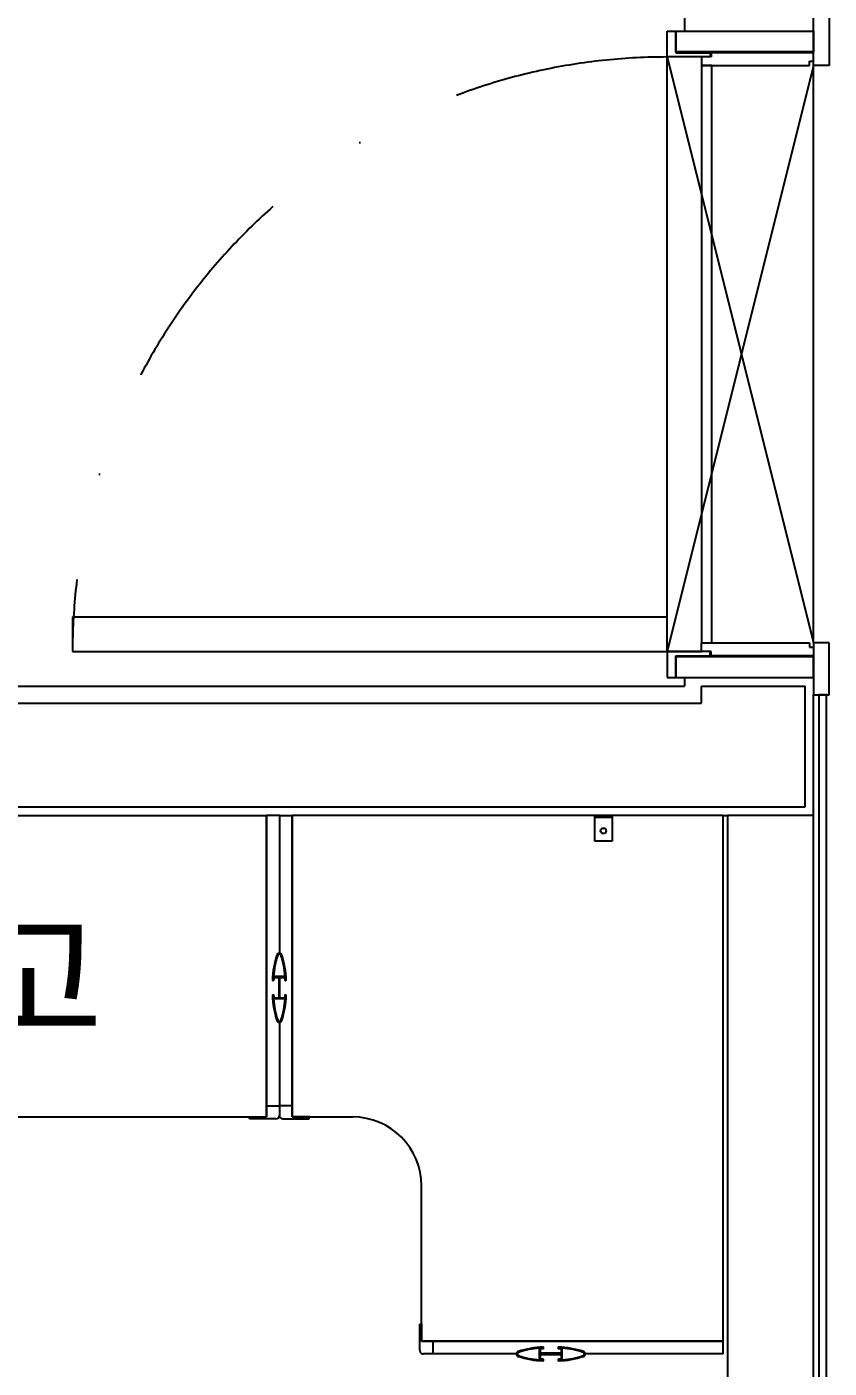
# Model space of a CAD drawing. Header units: millimetres. Extents: x -33000 to 294000, y 0 to 42408.
# Drawn here: x 137075 to 138006, y 17503 to 19060 of the extents above; entities that cross this region are included whole.
import ezdxf
from ezdxf.enums import TextEntityAlignment as Align

# ---------------------------------------------------------------- set-up
doc = ezdxf.new("R2010")
doc.units = ezdxf.units.MM
doc.header["$LTSCALE"] = 50
doc.linetypes.add('DASHDOTX2', pattern=[2, 1, -0.5, 0, -0.5])
doc.layers.add('arch', color=8, linetype='Continuous')
doc.layers.add('실명', color=9, linetype='Continuous')
doc.styles.add('FORTELINE', font='malgun.ttf')

msp = doc.modelspace()

# ---------------------------------------------------------------- linework, layer by layer
at = {"layer": 'arch'}
for p, q in [((137838.3, 20514.6), (137838.3, 19054.6)), ((137858.3, 19024.6), (137818.3, 19024.6)), ((137818.3, 18334.6), (137818.3, 19024.6)), ((137818.3, 19024.6), (137988.3, 18344.6)), ((137988.3, 19014.6), (137818.3, 18334.6)), ((137858.3, 19014.6), (137858.3, 18344.6)), ((137870.3, 19014.6), (137858.3, 19014.6)), ((137870.3, 18344.6), (137870.3, 19014.6)), ((137988.3, 18344.6), (137988.3, 19014.6)), ((137858.3, 18344.6), (137870.3, 18344.6)), ((137818.3, 18334.6), (137858.3, 18334.6)), ((137838.3, 18304.6), (137838.3, 18294.6)), ((136318.3, 18294.6), (137838.3, 18294.6)), ((137858.3, 18274.6), (137858.3, 18294.6)), ((137858.3, 18294.6), (137978.3, 18294.6)), ((137978.3, 18154.6), (137978.3, 18294.6)), ((136298.3, 18274.6), (137858.3, 18274.6)), ((137988.3, 18284.6), (137994.3, 18284.6)), ((137988.3, 17384.6), (137988.3, 18284.6)), ((138003.3, 18284.6), (137994.3, 18284.6)), ((137994.3, 18284.6), (137994.3, 17384.6)), ((138003.3, 17384.6), (138003.3, 18284.6)), ((136198.3, 18154.6), (137978.3, 18154.6)), ((136763.3, 18144.6), (137353.3, 18144.6)), ((137353.3, 17799.6), (137353.3, 18144.6)), ((137353.3, 18144.6), (137353.3, 17794.6)), ((137368.3, 18144.6), (137353.3, 18144.6)), ((137368.3, 18144.6), (137383.3, 18144.6)), ((137368.3, 18144.6), (137368.3, 17984.6)), ((137383.3, 17799.6), (137383.3, 18144.6)), ((137383.3, 18144.6), (137383.3, 17794.6)), ((137883.3, 18144.6), (137383.3, 18144.6)), ((137734.3, 18114.6), (137734.3, 18144.6)), ((137734.3, 18142.6), (137754.3, 18142.6)), ((137754.3, 18144.6), (137754.3, 18114.6)), ((137883.3, 17534.6), (137883.3, 18144.6)), ((137883.3, 18144.6), (137888.3, 18144.6)), ((137888.3, 18144.6), (137888.3, 17364.6)), ((137988.3, 18144.6), (137888.3, 18144.6)), ((137988.3, 17364.6), (137988.3, 18144.6)), ((137754.3, 18114.6), (137734.3, 18114.6)), ((137360.8, 17953.1), (137361.6, 17953.1)), ((137375.1, 17957.6), (137361.5, 17957.6)), ((137362.1, 17953.6), (137362.1, 17956.6)), ((137362.1, 17956.6), (137367.5, 17956.6)), ((137367.5, 17956.6), (137367.5, 17932.6)), ((137369, 17932.6), (137369, 17956.6)), ((137369, 17956.6), (137374.5, 17956.6)), ((137374.5, 17956.6), (137374.5, 17953.6)), ((137375, 17953.1), (137375.8, 17953.1)), ((137361.6, 17936.1), (137360.8, 17936.1)), ((137375.1, 17931.6), (137361.5, 17931.6)), ((137362.1, 17932.6), (137362.1, 17935.6)), ((137367.5, 17932.6), (137362.1, 17932.6)), ((137374.5, 17932.6), (137369, 17932.6)), ((137374.5, 17935.6), (137374.5, 17932.6)), ((137375.8, 17936.1), (137375, 17936.1)), ((137368.3, 17904.6), (137368.3, 17796.6)), ((137353.3, 17794.6), (137353.3, 17807.6)), ((137353.3, 17807.6), (137368.3, 17807.6)), ((137383.3, 17807.6), (137368.3, 17807.6)), ((137368.3, 17807.6), (137368.3, 17796.6)), ((137383.3, 17794.6), (137383.3, 17807.6)), ((136763.3, 17794.6), (137353.3, 17794.6)), ((137333.6, 17792.6), (137333.3, 17794.6)), ((137333.3, 17794.6), (137353.3, 17794.6)), ((137364.3, 17792.6), (137333.6, 17792.6)), ((137372.3, 17792.6), (137403, 17792.6)), ((137403.3, 17794.6), (137383.3, 17794.6)), ((137383.3, 17794.6), (137453.3, 17794.6)), ((137403, 17792.6), (137403.3, 17794.6)), ((137533.3, 17534.6), (137533.3, 17714.6)), ((137531.3, 17554.3), (137533.3, 17554.6)), ((137531.3, 17523.6), (137531.3, 17554.3)), ((137533.3, 17554.6), (137533.3, 17534.6)), ((137883.3, 17534.6), (137533.3, 17534.6)), ((137533.3, 17534.6), (137546.3, 17534.6)), ((137538.3, 17534.6), (137883.3, 17534.6)), ((137546.3, 17534.6), (137546.3, 17519.6)), ((137670.3, 17512.8), (137670.3, 17526.4)), ((137674.8, 17526.3), (137674.8, 17527.1)), ((137691.8, 17527.1), (137691.8, 17526.3)), ((137696.3, 17512.8), (137696.3, 17526.4)), ((137883.3, 17519.6), (137883.3, 17534.6)), ((137643.3, 17519.6), (137535.3, 17519.6)), ((137546.3, 17519.6), (137535.3, 17519.6)), ((137671.3, 17520.4), (137671.3, 17525.8)), ((137671.3, 17525.8), (137674.3, 17525.8)), ((137695.3, 17520.4), (137671.3, 17520.4)), ((137671.3, 17513.4), (137671.3, 17518.9)), ((137671.3, 17518.9), (137695.3, 17518.9)), ((137674.3, 17513.4), (137671.3, 17513.4)), ((137674.8, 17512.1), (137674.8, 17512.9)), ((137691.8, 17512.9), (137691.8, 17512.1)), ((137692.3, 17525.8), (137695.3, 17525.8)), ((137695.3, 17513.4), (137692.3, 17513.4)), ((137695.3, 17525.8), (137695.3, 17520.4)), ((137695.3, 17518.9), (137695.3, 17513.4)), ((137883.3, 17519.6), (137723.3, 17519.6))]:
    msp.add_line(p, q, dxfattribs=at)
at = {"layer": 'arch', "linetype": 'Continuous', "ltscale": 4}
for p, q in [((137988.3, 19014.6), (137988.3, 19074.6)), ((138006.3, 19074.6), (138006.3, 19014.6)), ((137818.3, 19054.6), (137828.3, 19054.6)), ((137818.3, 19024.6), (137818.3, 19054.6)), ((137828.3, 19054.6), (137828.3, 19029.6)), ((137828.3, 19030.6), (137828.3, 19054.6)), ((137828.3, 19054.6), (137988.3, 19054.6)), ((137988.3, 19054.6), (137988.3, 19030.6)), ((137868.3, 19024.6), (137818.3, 19024.6)), ((137988.3, 19030.6), (137828.3, 19030.6)), ((137828.3, 19029.6), (137868.3, 19029.6)), ((137858.3, 19024.6), (137858.3, 19014.6)), ((137869.3, 19024.6), (137858.3, 19024.6)), ((137868.3, 19029.6), (137868.3, 19024.6)), ((137988.3, 19029.6), (137869.3, 19029.6)), ((137869.3, 19029.6), (137869.3, 19024.6)), ((137988.3, 19019.6), (137988.3, 19029.6)), ((137858.3, 19014.6), (137983.3, 19014.6)), ((137983.3, 19014.6), (137983.3, 19019.6)), ((137983.3, 19019.6), (137988.3, 19019.6)), ((138006.3, 19014.6), (137988.3, 19014.6)), ((137818.3, 18374.6), (137128.3, 18374.6)), ((137128.3, 18374.6), (137128.3, 18334.6)), ((137818.3, 18334.6), (137818.3, 18374.6)), ((137858.3, 18334.6), (137858.3, 18344.6)), ((137858.3, 18344.6), (137983.3, 18344.6)), ((137983.3, 18344.6), (137983.3, 18339.6)), ((137983.3, 18339.6), (137988.3, 18339.6)), ((138006.3, 18344.6), (137988.3, 18344.6)), ((137988.3, 18344.6), (137988.3, 18284.6)), ((137988.3, 18339.6), (137988.3, 18329.6)), ((138006.3, 18284.6), (138006.3, 18344.6)), ((137128.3, 18334.6), (137818.3, 18334.6)), ((137868.3, 18334.6), (137818.3, 18334.6)), ((137818.3, 18334.6), (137818.3, 18304.6)), ((137828.3, 18304.6), (137828.3, 18329.6)), ((137828.3, 18329.6), (137868.3, 18329.6)), ((137988.3, 18328.6), (137828.3, 18328.6)), ((137828.3, 18328.6), (137828.3, 18304.6)), ((137869.3, 18334.6), (137858.3, 18334.6)), ((137868.3, 18329.6), (137868.3, 18334.6)), ((137869.3, 18329.6), (137869.3, 18334.6)), ((137988.3, 18329.6), (137869.3, 18329.6)), ((137988.3, 18304.6), (137988.3, 18328.6)), ((137818.3, 18304.6), (137828.3, 18304.6)), ((137828.3, 18304.6), (137988.3, 18304.6)), ((137988.3, 18284.6), (138006.3, 18284.6))]:
    msp.add_line(p, q, dxfattribs=at)
at = {"layer": 'arch'}
msp.add_circle((137744.3, 18126.6), 3.25, dxfattribs=at)
at = {"layer": 'arch', "linetype": 'DASHDOTX2', "ltscale": 5}
msp.add_arc((137818.3, 18334.6), 690, 90, 180, dxfattribs=at)
at = {"layer": 'arch'}
for centre, radius, start, end in [((137460.3, 17950.7), 100, 161.4468, 178.3506), ((137460.3, 17950.7), 99, 161.4468, 176.0243), ((137368.3, 17981.6), 3, 18.5532, 161.4468), ((137368.3, 17981.6), 2, 18.5532, 161.4468), ((137276.3, 17950.7), 99, 3.9757, 18.5532), ((137276.3, 17950.7), 100, 1.6494, 18.5532), ((137360.8, 17953.6), 0.5, 178.3506, 270), ((137361.6, 17953.6), 0.5, 270, 360), ((137375, 17953.6), 0.5, 180, 270), ((137375.8, 17953.6), 0.5, 270, 1.6494), ((137360.8, 17935.6), 0.5, 90, 181.6494), ((137460.3, 17938.5), 100, 181.6494, 198.5532), ((137460.3, 17938.5), 99, 183.9757, 198.5532), ((137361.6, 17935.6), 0.5, 360, 90), ((137276.3, 17938.5), 99, 341.4468, 356.0243), ((137276.3, 17938.5), 100, 341.4468, 358.3506), ((137375, 17935.6), 0.5, 90, 180), ((137375.8, 17935.6), 0.5, 358.3506, 90), ((137368.3, 17907.6), 3, 198.5532, 341.4468), ((137368.3, 17907.6), 2, 198.5532, 341.4468), ((137364.3, 17796.6), 4, 270, 0), ((137372.3, 17796.6), 4, 180, 270), ((137453.3, 17714.6), 80, 0, 90), ((137677.2, 17427.6), 100, 91.6494, 108.5532), ((137677.2, 17427.6), 99, 93.9757, 108.5532), ((137674.3, 17527.1), 0.5, 0, 91.6494), ((137674.3, 17526.3), 0.5, 270, 360), ((137692.3, 17527.1), 0.5, 88.3506, 180), ((137692.3, 17526.3), 0.5, 180, 270), ((137689.4, 17427.6), 100, 71.4468, 88.3506), ((137689.4, 17427.6), 99, 71.4468, 86.0243), ((137535.3, 17523.6), 4, 180, 270), ((137646.3, 17519.6), 3, 108.5532, 251.4468), ((137646.3, 17519.6), 2, 108.5532, 251.4468), ((137677.2, 17611.6), 100, 251.4468, 268.3506), ((137677.2, 17611.6), 99, 251.4468, 266.0243), ((137674.3, 17512.9), 0.5, 0, 90), ((137674.3, 17512.1), 0.5, 268.3506, 360), ((137692.3, 17512.9), 0.5, 90, 180), ((137692.3, 17512.1), 0.5, 180, 271.6494), ((137689.4, 17611.6), 100, 271.6494, 288.5532), ((137689.4, 17611.6), 99, 273.9757, 288.5532), ((137720.3, 17519.6), 2, 288.5532, 71.4468), ((137720.3, 17519.6), 3, 288.5532, 71.4468)]:
    msp.add_arc(centre, radius, start, end, dxfattribs=at)

# ---------------------------------------------------------------- texts
at = {"layer": '실명', "linetype": 'ByBlock', "style": 'FORTELINE'}
msp.add_text('현관 창고', height=125, dxfattribs=at).set_placement((136829.4, 17954.7), align=Align.MIDDLE_CENTER)

doc.saveas('drawing.dxf')
